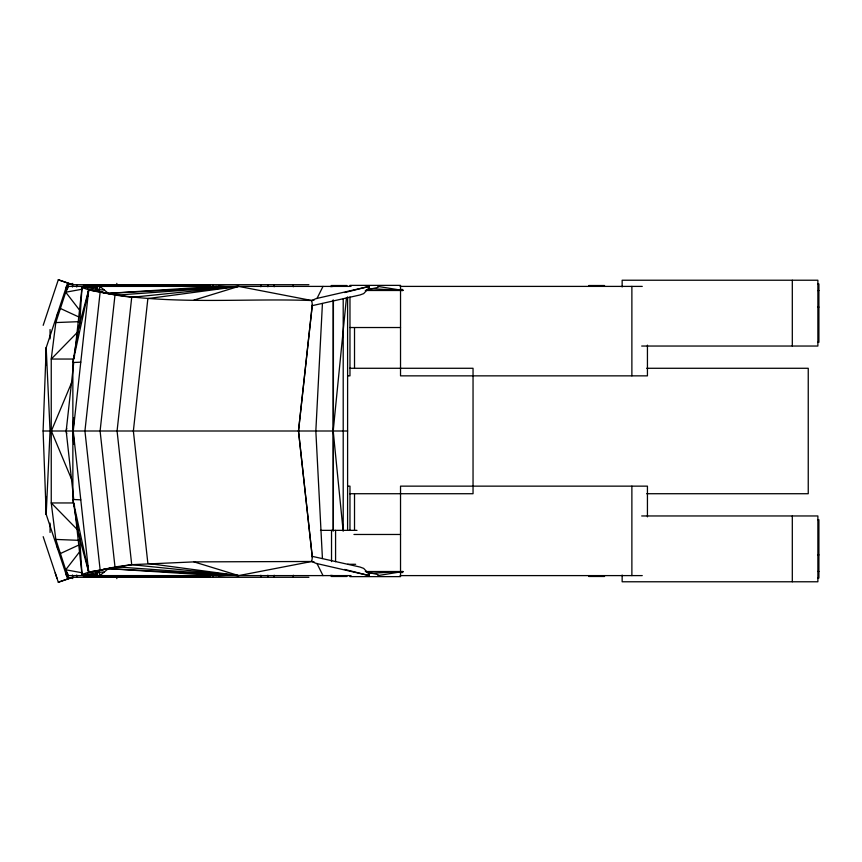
<?xml version="1.0" encoding="UTF-8"?>
<svg xmlns="http://www.w3.org/2000/svg" width="862" height="862" viewBox="0 0 862 862"><rect width="100%" height="100%" fill="white"/><g stroke="black" fill="none" stroke-linecap="round" stroke-linejoin="round"><path stroke-width="1.29" d="M333.411 300.816L333.357 530.313M351.049 575.601L66.514 575.601L46.182 514.334L43.1 431L46.182 347.666L66.514 286.399L351.049 286.399M46.182 496.857L46.182 514.334L46.376 510.293M46.182 514.334L50.061 431L46.182 347.666L46.182 365.143M322.431 303.499L315.837 431L322.431 558.501M73.712 417.585L72.861 431L73.712 444.415M79.444 327.722L82.009 287.477L96.404 287.477L96.404 289.869M96.178 290.16L96.404 287.477L88.7 289.869L82.009 287.477L74.832 352.59M346.492 297.498L333.185 431L343.162 531.132M72.861 434.47L88.7 289.869L104.119 289.869M112.125 294.265L100.164 291.862L84.929 431L100.164 570.138L112.125 567.735M115.055 294.438L100.1 431L115.055 567.562M314.059 300.105L311.732 300.515L238.699 286.399L131.714 297.325L117.07 431L131.714 564.675L238.699 575.601L311.732 561.485L314.059 561.895M312.216 305.654L360.004 294.966L363.689 293.608L369.442 287.402L369.205 286.399L316.063 298.618L311.732 300.515L312.324 304.631L298.489 431L312.324 557.369L311.732 561.485L316.063 563.382L369.205 575.601L369.442 574.598L363.689 568.392L360.004 567.034L312.216 556.346M73.658 363.225L66.18 431L73.658 498.775M74.24 357.913L74.531 355.252M73.755 423.016L72.861 431L73.755 438.984M87.946 296.528L88.7 289.869C161.873 306.29 237.481 297.929 311.732 300.515M72.44 286.981L72.71 283.372M67.602 286.399L55.804 322.571L51.246 359.045L51.246 502.955L55.804 539.429L67.602 575.601M99.345 290.332L99.873 286.399L108.364 293.349L238.699 286.399L193.982 300.116M56.978 316.72L57.7 312.96M96.792 290.246L97.568 286.399L87.385 288.264M66.73 428.371L66.18 431L66.73 433.629M217.052 286.399L108.364 293.349L88.7 289.869L72.861 362.514L72.861 499.486L79.099 536.272L88.7 572.131L96.404 574.523L96.404 572.131M312.324 557.369L298.489 431L312.324 304.631M88.7 289.869L79.099 325.728L72.861 362.514L80.78 362.169M96.533 290.278L97.568 286.399M98.85 290.246L99.873 286.399M43.186 325.33L58.304 279.773L72.71 284.708L308.887 284.708M58.304 279.773L67.645 283.005L66.783 285.591L68.346 285.042M72.16 381.37L51.354 431L72.16 480.63M68.626 286.399L65.727 292.207L79.379 309.867M316.936 298.586L323.013 286.399M79.379 552.133L65.727 569.793L66.514 575.601L66.514 573.025M78.043 331.676L51.246 359.045L73.626 359.045M98.85 571.754L99.873 575.601L108.364 568.651L238.699 575.601L193.982 561.884L131.714 564.675L115.885 566.819L100.164 570.138M60.469 553.501L78.561 545.15M217.052 575.601L108.364 568.651L88.7 572.131L82.009 574.523L74.832 509.41M43.186 536.67L58.304 582.227L72.71 577.292L308.887 577.292M58.304 582.227L72.71 577.292L72.44 575.019M344.725 292.563L369.205 286.399M366.307 289.944L378.073 287.402M67.667 578.219L72.71 577.292L72.71 578.628M82.289 289.19L65.727 292.207L66.514 286.399L66.514 288.975M80.78 499.831L72.861 499.486L88.7 572.131L131.714 564.675M377.836 575.601L402.942 571.517L402.705 572.519L400.011 572.519M330.706 286.647L333.185 286.399M100.164 291.862L115.885 295.181L238.699 286.399L147.865 298.575L133.362 431L147.865 563.425L238.699 575.601L115.885 566.819M369.917 573.349L402.942 571.517L365.316 571.517M55.804 322.571L79.132 321.655M217.957 575.601L224.616 575.407M218.172 575.601L226.156 575.374M193.982 561.884L311.732 561.485M817.876 283.997L818.9 283.997L818.9 342.268L817.876 342.268M83.409 285.376L210.393 285.376L210.393 286.399M400.13 286.399L642.255 286.399M400.011 289.481L402.705 289.481L402.942 290.483L365.316 290.483M817.876 290.569L818.9 290.569M817.876 307.098L818.9 307.098M349.972 327.528L400.528 327.528M641.694 346.039L817.876 346.039L817.876 280.225L622.148 280.225L622.148 286.949M349.638 368.279L473.044 368.279L473.044 493.721L349.638 493.721M646.705 368.279L808.244 368.279L808.244 493.721L646.705 493.721M347.58 375.854L349.972 375.854L349.972 297.013M43.1 431L347.601 431M347.58 486.146L349.972 486.146L349.972 530.205M73.626 502.955L51.246 502.955L78.043 530.324M641.694 515.961L817.876 515.961L817.876 581.775L622.148 581.775L622.148 575.051M817.876 519.732L818.9 519.732L818.9 578.003L817.876 578.003M320.47 530.356L356.987 530.356M353.959 534.472L400.528 534.472M817.876 554.902L818.9 554.902M347.623 564.287L355.65 564.287M817.876 571.431L818.9 571.431M87.946 565.472L88.7 572.131L104.119 572.131M400.13 575.601L642.255 575.601M83.409 576.624L210.393 576.624L210.393 575.601M218.172 286.399L226.156 286.626M217.957 286.399L224.616 286.593M55.804 539.429L79.132 540.345M369.917 288.651L402.942 290.483L377.836 286.399M330.706 575.353L333.185 575.601M115.885 295.181L131.714 297.325M82.289 572.81L65.727 569.793L68.626 575.601M87.385 573.736L97.568 575.601L96.792 571.754M67.667 283.781L72.71 284.708L67.645 283.005M366.307 572.056L378.073 574.598M344.725 569.437L369.205 575.601M68.346 576.958L66.783 576.409L67.656 579.038M60.469 308.499L78.561 316.85M316.936 563.414L323.013 575.601M55.222 572.928L56.967 578.219M96.533 571.721L97.568 575.601M56.978 545.28L57.7 549.04M99.345 571.668L99.873 575.601M72.861 427.53L88.7 572.131M74.24 504.087L74.531 506.748M96.178 571.84L96.404 574.523L82.009 574.523L79.444 534.278M792.307 280.225L792.307 346.039M792.307 515.961L792.307 581.775M647.437 345.145L647.437 375.854L400.528 375.854L400.528 285.376L349.972 285.376L349.972 286.399M647.437 516.855L647.437 486.146L400.528 486.146L400.528 576.624L349.972 576.624L349.972 575.601M631.878 286.399L631.878 375.854M631.878 486.146L631.878 575.601M604.499 286.399L604.499 285.527L588.843 285.527L588.843 286.399M604.499 575.601L604.499 576.473L588.843 576.473L588.843 575.601M354.519 327.786L354.519 367.837M354.519 494.163L354.519 530.205M347.601 296.905L347.601 530.227M346.923 286.399L346.923 285.527L331.267 285.527L331.267 286.399M346.923 575.601L346.923 576.473L331.267 576.473L331.267 575.601M343.205 299.125L343.205 530.583M335.577 530.356L335.577 561.679M333.185 299.847L333.185 531.207M331.525 530.356L331.525 561.615M293.306 284.708L293.306 286.766M293.306 575.234L293.306 577.292M274.191 284.708L274.191 286.766M274.191 575.234L274.191 577.292M267.866 284.708L267.866 286.766M267.866 575.234L267.866 577.292M260.83 284.708L260.83 286.766M260.83 575.234L260.83 577.292M212.742 284.708L212.742 286.766M212.742 575.234L212.742 577.292M207.483 285.376L207.483 286.399M207.483 575.601L207.483 576.624M201.46 285.376L201.46 286.399M201.46 575.601L201.46 576.624M116.812 283.372L116.812 284.708M116.812 577.292L116.812 578.628M111.101 285.376L111.101 286.399M111.101 575.601L111.101 576.624M106.78 285.376L106.78 286.399M106.78 575.601L106.78 576.624M101.576 285.376L101.576 286.399M101.576 575.601L101.576 576.624M76.718 284.708L76.718 286.981M76.718 575.019L76.718 577.292M50.061 329.543L50.061 338.874M50.061 523.126L50.061 532.457"/></g></svg>
